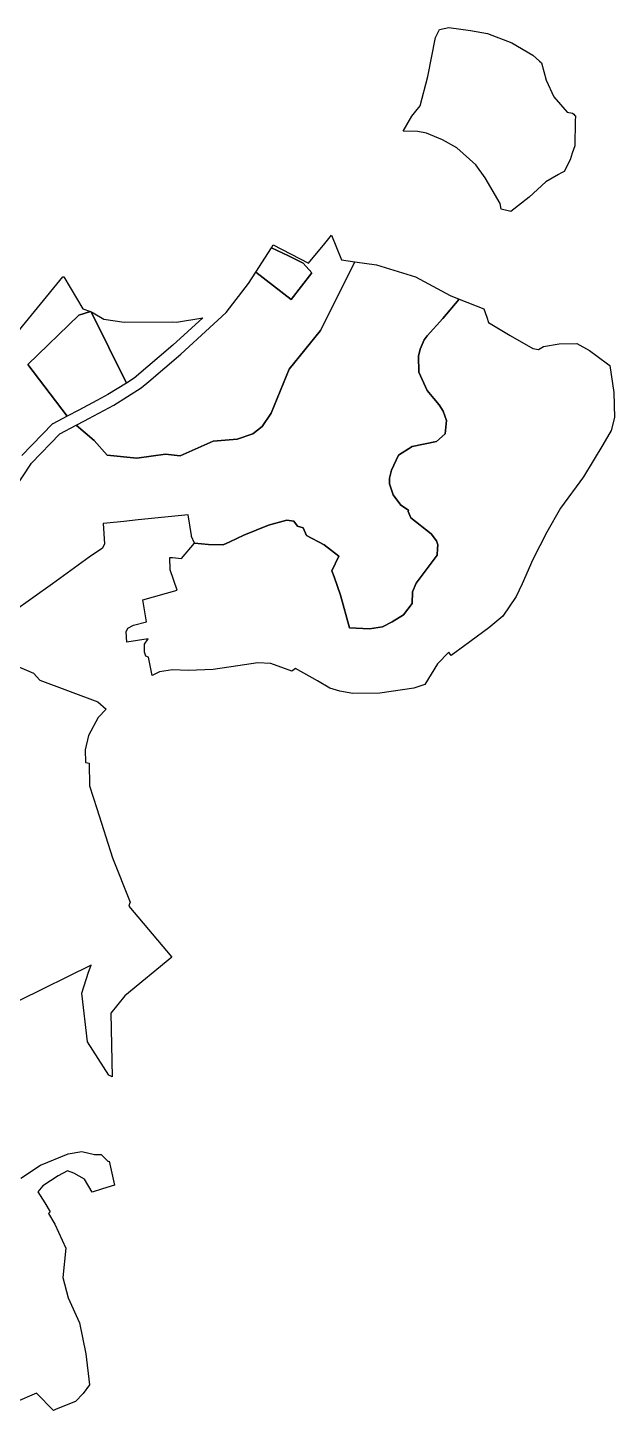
# Model space of a CAD drawing. Header units: millimetres. Extents: x 35444746 to 35449000, y 3482000 to 3488437.
# Drawn here: x 35448187 to 35448410, y 3485357 to 3485885 of the extents above; entities that cross this region are included whole.
import ezdxf

# ---------------------------------------------------------------- set-up
doc = ezdxf.new("R2010")
doc.units = ezdxf.units.MM
doc.layers.add('0203.02旱地整理', color=9, linetype='Continuous', true_color=0x808080)
doc.layers.add('0204.02水田整理', color=9, linetype='Continuous', true_color=0x808080)

msp = doc.modelspace()

# ---------------------------------------------------------------- linework, layer by layer
at = {"layer": '0203.02旱地整理', "color": 41}
for points in [[(35448329.899, 3485845.028), (35448333.155742, 3485850.839221), (35448334.247959, 3485852.116035), (35448336.43855, 3485854.67686), (35448339.32406, 3485865.984309), (35448342.190238, 3485880.759473), (35448342.977072, 3485882.321964), (35448343.35511, 3485883.072945), (35448343.724138, 3485883.80603), (35448347.272978, 3485884.565836), (35448355.636963, 3485883.42579), (35448362.100203, 3485882.285924), (35448371.331203, 3485878.80988), (35448379.391241, 3485874.017275), (35448381.908086, 3485871.816098), (35448382.656004, 3485871.161986), (35448384.492387, 3485864.533175), (35448387.349058, 3485858.210931), (35448392.404252, 3485852.254962), (35448394.496353, 3485851.937687), (35448394.975457, 3485851.512514), (35448395.315985, 3485851.209983), (35448395.637992, 3485850.923907), (35448395.457995, 3485848.901559), (35448395.360857, 3485839.507578), (35448394.414224, 3485836.711924), (35448393.552852, 3485834.168072), (35448391.333982, 3485829.649991), (35448389.984785, 3485828.99044), (35448389.138257, 3485828.57657), (35448384.371653, 3485825.729684), (35448377.919137, 3485819.860824), (35448370.910132, 3485814.402792), (35448367.303, 3485815.336), (35448366.914, 3485817.466), (35448361.196, 3485827.248), (35448357.561, 3485832.186), (35448350.425, 3485838.71), (35448344.892, 3485841.785), (35448338.864, 3485844.293), (35448335.518, 3485844.977)], [(35448329.899, 3485845.028), (35448333.155742, 3485850.839221), (35448334.247959, 3485852.116035), (35448336.43855, 3485854.67686), (35448339.32406, 3485865.984309), (35448342.190238, 3485880.759473), (35448342.977072, 3485882.321964), (35448343.35511, 3485883.072945), (35448343.724138, 3485883.80603), (35448347.272978, 3485884.565836), (35448355.636963, 3485883.42579), (35448362.100203, 3485882.285924), (35448371.331203, 3485878.80988), (35448379.391241, 3485874.017275), (35448381.908086, 3485871.816098), (35448382.656004, 3485871.161986), (35448384.492387, 3485864.533175), (35448387.349058, 3485858.210931), (35448392.404252, 3485852.254962), (35448394.496353, 3485851.937687), (35448394.975457, 3485851.512514), (35448395.315985, 3485851.209983), (35448395.637992, 3485850.923907), (35448395.457995, 3485848.901559), (35448395.360857, 3485839.507578), (35448394.414224, 3485836.711924), (35448393.552852, 3485834.168072), (35448391.333982, 3485829.649991), (35448389.984785, 3485828.99044), (35448389.138257, 3485828.57657), (35448384.371653, 3485825.729684), (35448377.919137, 3485819.860824), (35448370.910132, 3485814.402792), (35448367.303, 3485815.336), (35448366.914, 3485817.466), (35448361.196, 3485827.248), (35448357.561, 3485832.186), (35448350.425, 3485838.71), (35448344.892, 3485841.785), (35448338.864, 3485844.293), (35448335.518, 3485844.977)], [(35448302.618, 3485805.432), (35448306.399, 3485796.031), (35448311.484, 3485795.25), (35448298.404, 3485769.01), (35448286.411, 3485754.236), (35448279.515, 3485737.406), (35448276.145, 3485732.377), (35448272.531, 3485729.621), (35448266.631, 3485727.535), (35448257.471, 3485726.778), (35448244.845, 3485721.138), (35448239.221, 3485721.822), (35448228.332, 3485720.331), (35448217.049, 3485721.463), (35448212.027, 3485727.043), (35448205.184, 3485732.875), (35448208.343, 3485734.503), (35448210.068, 3485735.433), (35448219.597, 3485740.568), (35448230.022, 3485747.08), (35448232.837, 3485749.495), (35448245.045, 3485759.969), (35448262.444, 3485775.854), (35448270.869, 3485786.885), (35448273.704, 3485791.306), (35448287.221, 3485780.833), (35448295.124, 3485791.015), (35448291.74, 3485794.707), (35448286.231, 3485797.442), (35448279.637, 3485800.557), (35448280.338, 3485801.65), (35448293.849252, 3485794.645795), (35448299.984268, 3485802.192471)], [(35448302.618, 3485805.432), (35448306.399, 3485796.031), (35448311.484, 3485795.25), (35448298.404, 3485769.01), (35448286.411, 3485754.236), (35448279.515, 3485737.406), (35448276.145, 3485732.377), (35448272.531, 3485729.621), (35448266.631, 3485727.535), (35448257.471, 3485726.778), (35448244.845, 3485721.138), (35448239.221, 3485721.822), (35448228.332, 3485720.331), (35448217.049, 3485721.463), (35448212.027, 3485727.043), (35448205.184, 3485732.875), (35448208.343, 3485734.503), (35448210.068, 3485735.433), (35448219.597, 3485740.568), (35448230.022, 3485747.08), (35448232.837, 3485749.495), (35448245.045, 3485759.969), (35448262.444, 3485775.854), (35448270.869, 3485786.885), (35448273.704, 3485791.306), (35448287.221, 3485780.833), (35448295.124, 3485791.015), (35448291.74, 3485794.707), (35448286.231, 3485797.442), (35448279.637, 3485800.557), (35448280.338, 3485801.65), (35448293.849252, 3485794.645795), (35448299.984268, 3485802.192471)], [(35448279.637, 3485800.557), (35448286.231, 3485797.442), (35448291.74, 3485794.707), (35448295.124, 3485791.015), (35448287.221, 3485780.833), (35448273.704, 3485791.306)], [(35448279.637, 3485800.557), (35448286.231, 3485797.442), (35448291.74, 3485794.707), (35448295.124, 3485791.015), (35448287.221, 3485780.833), (35448273.704, 3485791.306)], [(35448351.317, 3485780.953), (35448360.672219, 3485777.275076), (35448361.774423, 3485774.105147), (35448362.464022, 3485772.120987), (35448370.734102, 3485767.119177), (35448379.395063, 3485762.11439), (35448381.492335, 3485761.776191), (35448383.386921, 3485762.858447), (35448389.415461, 3485763.930007), (35448396.160894, 3485764.025804), (35448400.979075, 3485761.4251), (35448407.786116, 3485756.318155), (35448408.74473, 3485755.59896), (35448410.286005, 3485745.319687), (35448410.44891, 3485735.854624), (35448409.25799, 3485730.878984), (35448406.027925, 3485725.368874), (35448398.745941, 3485713.154044), (35448389.878976, 3485701.264958), (35448384.680755, 3485692.074126), (35448379.316133, 3485681.625943), (35448375.326545, 3485672.345741), (35448373.039621, 3485667.536258), (35448367.937733, 3485660.044315), (35448362.583967, 3485655.511976), (35448353.433991, 3485648.865012), (35448348.193856, 3485645.020209), (35448347.862949, 3485645.500965), (35448347.339001, 3485646.261999), (35448343.027941, 3485641.814904), (35448338.106899, 3485633.893294), (35448334.016653, 3485632.48795), (35448320.951994, 3485630.586393), (35448310.70371, 3485630.434053), (35448305.692995, 3485631.341982), (35448301.90714, 3485632.469231), (35448297.194944, 3485635.328032), (35448288.896969, 3485640.078045), (35448288.350065, 3485639.695907), (35448287.406126, 3485639.036349), (35448279.432007, 3485641.924114), (35448274.463031, 3485642.212799), (35448266.856771, 3485641.042967), (35448257.384675, 3485639.671984), (35448247.912619, 3485639.215018), (35448241.984951, 3485639.495311), (35448236.948894, 3485638.710212), (35448234.157, 3485637.315), (35448232.73, 3485644.394), (35448231.75, 3485644.738), (35448231.194, 3485646.277), (35448231.213, 3485649.266), (35448232.681, 3485651.358), (35448224.508, 3485650.101), (35448224.291, 3485654.069), (35448224.866, 3485655.361), (35448227.06, 3485656.561), (35448232.01, 3485657.824), (35448230.565, 3485666.216), (35448243.734, 3485669.932), (35448241.029, 3485677.625), (35448240.9, 3485682.325), (35448241.928, 3485682.405), (35448245.35, 3485682.05), (35448250.36, 3485687.803), (35448255.703, 3485687.295), (35448261.208, 3485687.237), (35448263.757, 3485688.425), (35448269.191, 3485690.962), (35448278.544, 3485694.74), (35448285.549, 3485696.674), (35448288.146, 3485696.202), (35448289.658, 3485694.396), (35448291.774, 3485693.73), (35448293.052, 3485690.748), (35448299.722, 3485687.237), (35448305.349, 3485682.928), (35448302.7, 3485677.281), (35448303.579, 3485675), (35448305.971, 3485667.998), (35448309.466, 3485655.611), (35448317.021, 3485655.156), (35448321.984, 3485655.937), (35448325.73, 3485657.877), (35448330.046, 3485660.463), (35448333.357, 3485664.776), (35448333.459, 3485669.313), (35448334.916, 3485672.599), (35448342.877, 3485683.228), (35448343.057, 3485685.834), (35448343.066, 3485687.218), (35448342.668, 3485688.687), (35448340.568, 3485691.47), (35448332.861, 3485697.468), (35448331.819, 3485699.999), (35448331.998, 3485700.483), (35448328.99, 3485702.378), (35448326.083, 3485706.307), (35448324.726, 3485710.551), (35448324.739, 3485712.669), (35448325.41, 3485715.678), (35448328.136, 3485721.444), (35448333.37, 3485724.75), (35448342.587, 3485726.646), (35448345.864, 3485729.638), (35448346.467, 3485734.685), (35448345.187, 3485738.277), (35448343.654, 3485740.649), (35448341.665, 3485743.018), (35448339.047, 3485746.136), (35448335.915, 3485753.08), (35448335.71, 3485759.272), (35448336.378, 3485761.874), (35448337.949, 3485765.448), (35448339.017, 3485766.907), (35448345.006, 3485773.548)], [(35448351.317, 3485780.953), (35448360.672219, 3485777.275076), (35448361.774423, 3485774.105147), (35448362.464022, 3485772.120987), (35448370.734102, 3485767.119177), (35448379.395063, 3485762.11439), (35448381.492335, 3485761.776191), (35448383.386921, 3485762.858447), (35448389.415461, 3485763.930007), (35448396.160894, 3485764.025804), (35448400.979075, 3485761.4251), (35448407.786116, 3485756.318155), (35448408.74473, 3485755.59896), (35448410.286005, 3485745.319687), (35448410.44891, 3485735.854624), (35448409.25799, 3485730.878984), (35448406.027925, 3485725.368874), (35448398.745941, 3485713.154044), (35448389.878976, 3485701.264958), (35448384.680755, 3485692.074126), (35448379.316133, 3485681.625943), (35448375.326545, 3485672.345741), (35448373.039621, 3485667.536258), (35448367.937733, 3485660.044315), (35448362.583967, 3485655.511976), (35448353.433991, 3485648.865012), (35448348.193856, 3485645.020209), (35448347.862949, 3485645.500965), (35448347.339001, 3485646.261999), (35448343.027941, 3485641.814904), (35448338.106899, 3485633.893294), (35448334.016653, 3485632.48795), (35448320.951994, 3485630.586393), (35448310.70371, 3485630.434053), (35448305.692995, 3485631.341982), (35448301.90714, 3485632.469231), (35448297.194944, 3485635.328032), (35448288.896969, 3485640.078045), (35448288.350065, 3485639.695907), (35448287.406126, 3485639.036349), (35448279.432007, 3485641.924114), (35448274.463031, 3485642.212799), (35448266.856771, 3485641.042967), (35448257.384675, 3485639.671984), (35448247.912619, 3485639.215018), (35448241.984951, 3485639.495311), (35448236.948894, 3485638.710212), (35448234.157, 3485637.315), (35448232.73, 3485644.394), (35448231.75, 3485644.738), (35448231.194, 3485646.277), (35448231.213, 3485649.266), (35448232.681, 3485651.358), (35448224.508, 3485650.101), (35448224.291, 3485654.069), (35448224.866, 3485655.361), (35448227.06, 3485656.561), (35448232.01, 3485657.824), (35448230.565, 3485666.216), (35448243.734, 3485669.932), (35448241.029, 3485677.625), (35448240.9, 3485682.325), (35448241.928, 3485682.405), (35448245.35, 3485682.05), (35448250.36, 3485687.803), (35448255.703, 3485687.295), (35448261.208, 3485687.237), (35448263.757, 3485688.425), (35448269.191, 3485690.962), (35448278.544, 3485694.74), (35448285.549, 3485696.674), (35448288.146, 3485696.202), (35448289.658, 3485694.396), (35448291.774, 3485693.73), (35448293.052, 3485690.748), (35448299.722, 3485687.237), (35448305.349, 3485682.928), (35448302.7, 3485677.281), (35448303.579, 3485675), (35448305.971, 3485667.998), (35448309.466, 3485655.611), (35448317.021, 3485655.156), (35448321.984, 3485655.937), (35448325.73, 3485657.877), (35448330.046, 3485660.463), (35448333.357, 3485664.776), (35448333.459, 3485669.313), (35448334.916, 3485672.599), (35448342.877, 3485683.228), (35448343.057, 3485685.834), (35448343.066, 3485687.218), (35448342.668, 3485688.687), (35448340.568, 3485691.47), (35448332.861, 3485697.468), (35448331.819, 3485699.999), (35448331.998, 3485700.483), (35448328.99, 3485702.378), (35448326.083, 3485706.307), (35448324.726, 3485710.551), (35448324.739, 3485712.669), (35448325.41, 3485715.678), (35448328.136, 3485721.444), (35448333.37, 3485724.75), (35448342.587, 3485726.646), (35448345.864, 3485729.638), (35448346.467, 3485734.685), (35448345.187, 3485738.277), (35448343.654, 3485740.649), (35448341.665, 3485743.018), (35448339.047, 3485746.136), (35448335.915, 3485753.08), (35448335.71, 3485759.272), (35448336.378, 3485761.874), (35448337.949, 3485765.448), (35448339.017, 3485766.907), (35448345.006, 3485773.548)], [(35448210.638989, 3485776.193463), (35448210.81, 3485776.248), (35448210.930349, 3485776.18342), (35448224.326, 3485748.946), (35448217.285, 3485744.548), (35448213.081, 3485742.282), (35448206.198, 3485738.573), (35448201.791, 3485736.302), (35448186.763, 3485755.995), (35448206.257, 3485774.796)], [(35448210.638989, 3485776.193463), (35448210.81, 3485776.248), (35448210.930349, 3485776.18342), (35448224.326, 3485748.946), (35448217.285, 3485744.548), (35448213.081, 3485742.282), (35448206.198, 3485738.573), (35448201.791, 3485736.302), (35448186.763, 3485755.995), (35448206.257, 3485774.796)], [(35448210.930349, 3485776.18342), (35448211.637103, 3485775.804171), (35448215.774069, 3485773.310452), (35448223.522001, 3485772.129), (35448241.842481, 3485772.259995), (35448243.414141, 3485772.244023), (35448253.467, 3485773.886), (35448241.996, 3485763.414), (35448227.29, 3485750.797), (35448224.326, 3485748.946)], [(35448210.930349, 3485776.18342), (35448211.637103, 3485775.804171), (35448215.774069, 3485773.310452), (35448223.522001, 3485772.129), (35448241.842481, 3485772.259995), (35448243.414141, 3485772.244023), (35448253.467, 3485773.886), (35448241.996, 3485763.414), (35448227.29, 3485750.797), (35448224.326, 3485748.946)]]:
    msp.add_lwpolyline(points, close=True, dxfattribs=at)
for points in [[(35448179.575, 3485764.439), (35448200.06, 3485789.486), (35448200.509, 3485789.458), (35448207.754962, 3485777.318313), (35448210.638989, 3485776.193463), (35448206.257, 3485774.796), (35448186.763, 3485755.995), (35448201.791, 3485736.302), (35448196.251, 3485733.448), (35448196.117, 3485733.378), (35448184.477, 3485721.327)], [(35448179.575, 3485764.439), (35448200.06, 3485789.486), (35448200.509, 3485789.458), (35448207.754962, 3485777.318313), (35448210.638989, 3485776.193463), (35448206.257, 3485774.796), (35448186.763, 3485755.995), (35448201.791, 3485736.302), (35448196.251, 3485733.448), (35448196.117, 3485733.378), (35448184.477, 3485721.327)], [(35448175.176, 3485644.115), (35448188.938, 3485638.294), (35448191.278, 3485635.527), (35448213.422, 3485627.28), (35448216.601069, 3485624.476936), (35448213.629807, 3485621.285642), (35448209.946073, 3485614.447982), (35448208.578005, 3485608.977841), (35448208.716011, 3485604.102095), (35448209.464955, 3485604.015613), (35448210.093834, 3485603.942996), (35448210.305855, 3485595.200954), (35448213.066114, 3485586.547642), (35448219.040423, 3485567.78017), (35448225.827586, 3485550.892164), (35448225.562418, 3485550.220835), (35448225.219357, 3485549.352302), (35448241.69028, 3485529.844658), (35448223.714825, 3485515.124139), (35448218.404678, 3485508.455993), (35448218.937, 3485484.194), (35448217.596, 3485484.907), (35448209.499, 3485497.53), (35448207.377, 3485516.186), (35448209.864, 3485524.124), (35448210.937, 3485526.795), (35448183.529, 3485513.319)], [(35448175.176, 3485644.115), (35448188.938, 3485638.294), (35448191.278, 3485635.527), (35448213.422, 3485627.28), (35448216.601069, 3485624.476936), (35448213.629807, 3485621.285642), (35448209.946073, 3485614.447982), (35448208.578005, 3485608.977841), (35448208.716011, 3485604.102095), (35448209.464955, 3485604.015613), (35448210.093834, 3485603.942996), (35448210.305855, 3485595.200954), (35448213.066114, 3485586.547642), (35448219.040423, 3485567.78017), (35448225.827586, 3485550.892164), (35448225.562418, 3485550.220835), (35448225.219357, 3485549.352302), (35448241.69028, 3485529.844658), (35448223.714825, 3485515.124139), (35448218.404678, 3485508.455993), (35448218.937, 3485484.194), (35448217.596, 3485484.907), (35448209.499, 3485497.53), (35448207.377, 3485516.186), (35448209.864, 3485524.124), (35448210.937, 3485526.795), (35448183.529, 3485513.319)], [(35448184.099, 3485445.539), (35448191.592, 3485450.573), (35448202.113, 3485454.849), (35448207.366, 3485455.716), (35448212.223, 3485454.539), (35448214.676, 3485454.523), (35448217.363, 3485451.967), (35448217.74044, 3485452.001081), (35448219.813902, 3485442.882309), (35448215.255662, 3485441.435323), (35448211.253029, 3485440.16491), (35448208.359, 3485445.112), (35448204.332, 3485447.444), (35448201.822, 3485448.389), (35448198.3, 3485446.401), (35448192.409, 3485442.615), (35448190.57, 3485440.328), (35448193.234, 3485436.099), (35448195.322, 3485432.705), (35448194.613005, 3485432.054003), (35448197.048838, 3485427.995927), (35448201.22504, 3485418.792996), (35448200.080017, 3485407.674005), (35448202.148728, 3485399.829877), (35448206.402328, 3485390.402069), (35448208.899117, 3485378.478014), (35448210.285827, 3485366.739755), (35448207.875825, 3485363.336171), (35448204.97698, 3485360.372992), (35448197.612901, 3485357.423214), (35448196.598, 3485356.955), (35448190.079, 3485363.554), (35448181.808, 3485359.924)], [(35448184.099, 3485445.539), (35448191.592, 3485450.573), (35448202.113, 3485454.849), (35448207.366, 3485455.716), (35448212.223, 3485454.539), (35448214.676, 3485454.523), (35448217.363, 3485451.967), (35448217.74044, 3485452.001081), (35448219.813902, 3485442.882309), (35448215.255662, 3485441.435323), (35448211.253029, 3485440.16491), (35448208.359, 3485445.112), (35448204.332, 3485447.444), (35448201.822, 3485448.389), (35448198.3, 3485446.401), (35448192.409, 3485442.615), (35448190.57, 3485440.328), (35448193.234, 3485436.099), (35448195.322, 3485432.705), (35448194.613005, 3485432.054003), (35448197.048838, 3485427.995927), (35448201.22504, 3485418.792996), (35448200.080017, 3485407.674005), (35448202.148728, 3485399.829877), (35448206.402328, 3485390.402069), (35448208.899117, 3485378.478014), (35448210.285827, 3485366.739755), (35448207.875825, 3485363.336171), (35448204.97698, 3485360.372992), (35448197.612901, 3485357.423214), (35448196.598, 3485356.955), (35448190.079, 3485363.554), (35448181.808, 3485359.924)]]:
    msp.add_lwpolyline(points, dxfattribs=at)
at = {"layer": '0204.02水田整理', "color": 51}
msp.add_lwpolyline([(35448178.064, 3485703.17), (35448188.086, 3485718.442), (35448198.898, 3485729.637), (35448205.184, 3485732.875), (35448212.027, 3485727.043), (35448217.049, 3485721.463), (35448228.332, 3485720.331), (35448239.221, 3485721.822), (35448244.845, 3485721.138), (35448257.471, 3485726.778), (35448266.631, 3485727.535), (35448272.531, 3485729.621), (35448276.145, 3485732.377), (35448279.515, 3485737.406), (35448286.411, 3485754.236), (35448298.404, 3485769.01), (35448311.484, 3485795.25), (35448319.708, 3485794.087), (35448334.568, 3485789.433), (35448347.849, 3485782.378), (35448351.317, 3485780.953), (35448345.006, 3485773.548), (35448339.017, 3485766.907), (35448337.949, 3485765.448), (35448336.378, 3485761.874), (35448335.71, 3485759.272), (35448335.915, 3485753.08), (35448339.047, 3485746.136), (35448341.665, 3485743.018), (35448343.654, 3485740.649), (35448345.187, 3485738.277), (35448346.467, 3485734.685), (35448345.864, 3485729.638), (35448342.587, 3485726.646), (35448333.37, 3485724.75), (35448328.136, 3485721.444), (35448325.41, 3485715.678), (35448324.739, 3485712.669), (35448324.726, 3485710.551), (35448326.083, 3485706.307), (35448328.99, 3485702.378), (35448331.998, 3485700.483), (35448331.819, 3485699.999), (35448332.861, 3485697.468), (35448340.568, 3485691.47), (35448342.668, 3485688.687), (35448343.066, 3485687.218), (35448343.057, 3485685.834), (35448342.877, 3485683.228), (35448334.916, 3485672.599), (35448333.459, 3485669.313), (35448333.357, 3485664.776), (35448330.046, 3485660.463), (35448325.73, 3485657.877), (35448321.984, 3485655.937), (35448317.021, 3485655.156), (35448309.466, 3485655.611), (35448305.971, 3485667.998), (35448303.579, 3485675), (35448302.7, 3485677.281), (35448305.349, 3485682.928), (35448299.722, 3485687.237), (35448293.052, 3485690.748), (35448291.774, 3485693.73), (35448289.658, 3485694.396), (35448288.146, 3485696.202), (35448285.549, 3485696.674), (35448278.544, 3485694.74), (35448269.191, 3485690.962), (35448263.757, 3485688.425), (35448261.208, 3485687.237), (35448255.703, 3485687.295), (35448250.36, 3485687.803), (35448249.202, 3485690.403), (35448249.141, 3485690.805), (35448247.945, 3485698.688), (35448228.837, 3485696.765), (35448223.315, 3485696.162), (35448216.819, 3485695.452), (35448215.446, 3485695.302), (35448215.964, 3485687.596), (35448215.267, 3485685.992), (35448210.08, 3485682.491), (35448196.205, 3485672.336), (35448181.119, 3485661.683)], dxfattribs=at)

doc.saveas('drawing.dxf')
